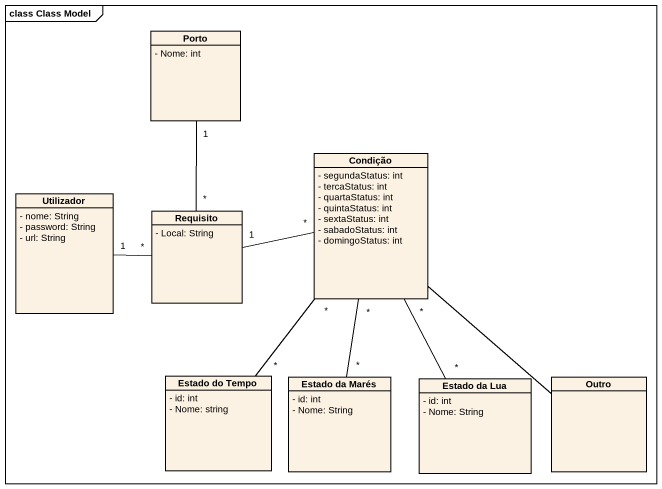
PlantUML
@startuml
mainframe class Class Model
hide circle
hide empty members
skinparam classAttributeIconSize 0
class Porto {
  - Nome: int
}
class Condição {
  - segundaStatus: int
  - tercaStatus: int
  - quartaStatus: int
  - quintaStatus: int
  - sextaStatus: int
  - sabadoStatus: int
  - domingoStatus: int
}
class Utilizador {
  - nome: String
  - password: String
  - url: String
}
class Requisito {
  - Local: String
}
class "Estado do Tempo" as Estado_do_Tempo {
  - id: int
  - Nome: string
}
class "Estado da Marés" as Estado_da_Marés {
  - id: int
  - Nome: String
}
class "Estado da Lua" as Estado_da_Lua {
  - id: int
  - Nome: String
}
class Outro
Porto "1" -- "*" Requisito
Condição "*" -- "*" Estado_do_Tempo
Condição "*" -- "*" Estado_da_Marés
Condição "*" -- "*" Estado_da_Lua
Condição -- Outro
Utilizador "1" -right- "*" Requisito
Requisito "1" -right- "*" Condição
@enduml
